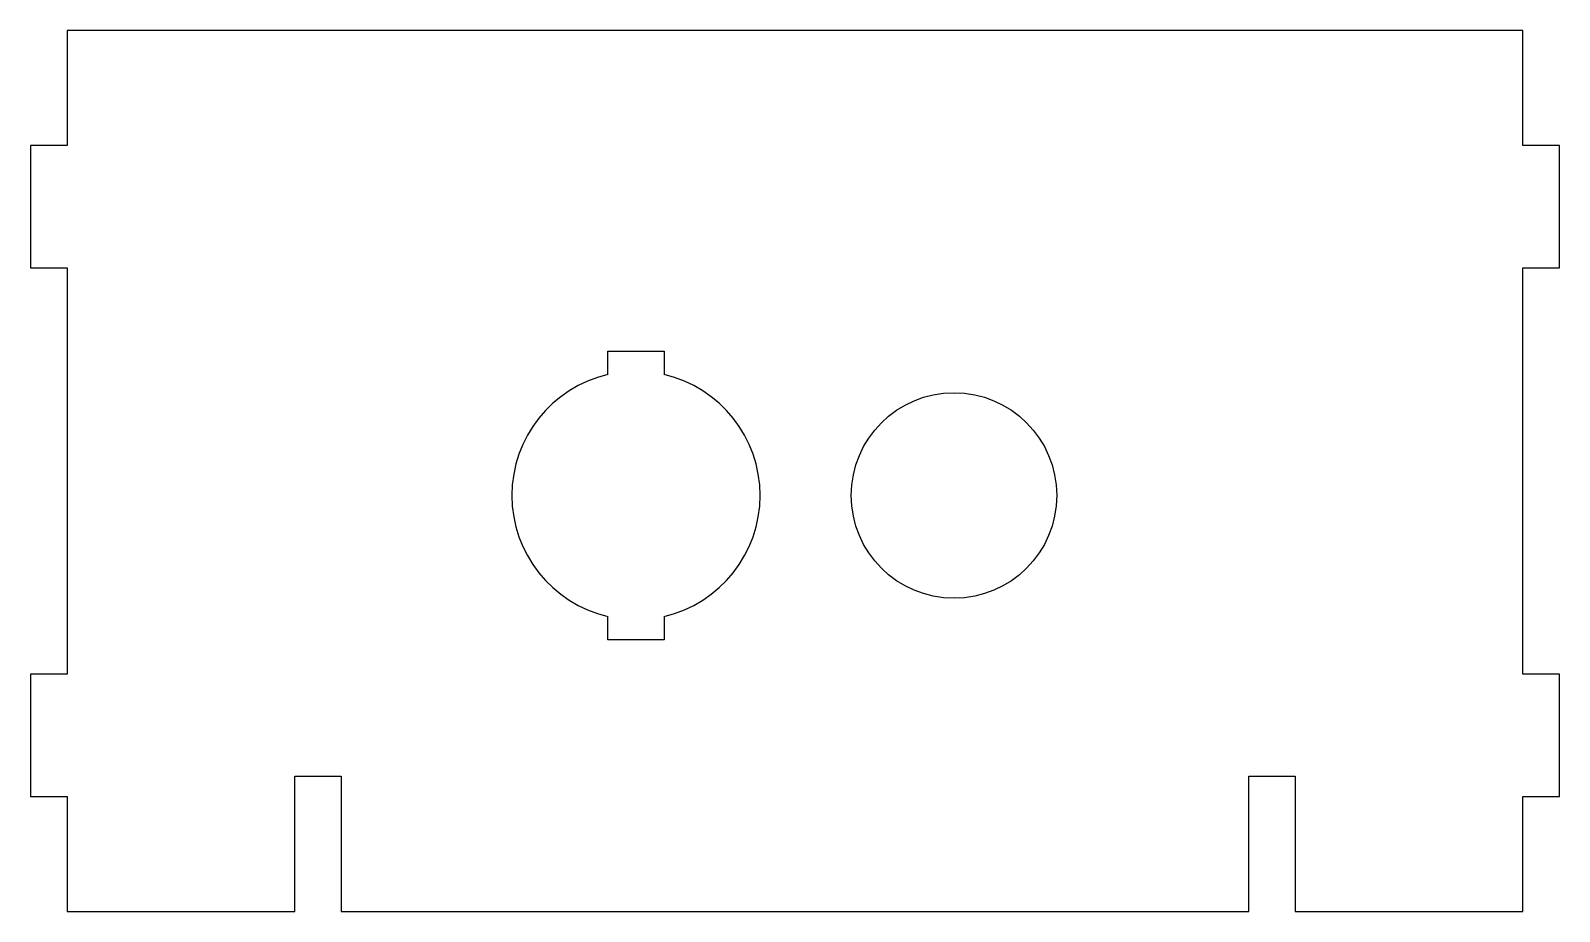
# Model space of a CAD drawing. Header units: millimetres. Extents: x -62 to 62, y 0 to 72.
import ezdxf

# ---------------------------------------------------------------- set-up
doc = ezdxf.new("R2010")
doc.units = ezdxf.units.MM
doc.layers.add('CUT', color=1, linetype='Continuous')

msp = doc.modelspace()

# ---------------------------------------------------------------- linework, layer by layer
at = {"layer": 'CUT'}
for p, q in [((59.5, 72, 1.51), (-59.5, 72, 1.51)), ((-59.5, 72, 1.51), (-59.5, 62.6, 1.51)), ((59.5, 62.6, 1.51), (59.5, 72, 1.51)), ((-59.5, 62.6, 1.51), (-62.5, 62.6, 1.51)), ((-62.5, 62.6, 1.51), (-62.5, 52.6, 1.51)), ((62.5, 62.6, 1.51), (59.5, 62.6, 1.51)), ((62.5, 52.6, 1.51), (62.5, 62.6, 1.51)), ((-62.5, 52.6, 1.51), (-59.5, 52.6, 1.51)), ((-59.5, 52.6, 1.51), (-59.5, 19.4, 1.51)), ((59.5, 19.4, 1.51), (59.5, 52.6, 1.51)), ((59.5, 52.6, 1.51), (62.5, 52.6, 1.51)), ((-15.3, 43.89, 1.51), (-15.3, 45.8, 1.51)), ((-15.3, 45.8, 1.51), (-10.7, 45.8, 1.51)), ((-10.7, 45.8, 1.51), (-10.7, 43.89, 1.51)), ((-15.3, 22.2, 1.51), (-15.3, 24.11, 1.51)), ((-10.7, 24.11, 1.51), (-10.7, 22.2, 1.51)), ((-10.7, 22.2, 1.51), (-15.3, 22.2, 1.51)), ((-59.5, 19.4, 1.51), (-62.5, 19.4, 1.51)), ((-62.5, 19.4, 1.51), (-62.5, 9.4, 1.51)), ((62.5, 19.4, 1.51), (59.5, 19.4, 1.51)), ((62.5, 9.4, 1.51), (62.5, 19.4, 1.51)), ((-40.9, 0, 1.51), (-40.9, 11.06, 1.51)), ((-40.9, 11.06, 1.51), (-37.1, 11.06, 1.51)), ((-37.1, 11.06, 1.51), (-37.1, 0, 1.51)), ((37.1, 0, 1.51), (37.1, 11.06, 1.51)), ((37.1, 11.06, 1.51), (40.9, 11.06, 1.51)), ((40.9, 11.06, 1.51), (40.9, 0, 1.51)), ((-62.5, 9.4, 1.51), (-59.5, 9.4, 1.51)), ((-59.5, 9.4, 1.51), (-59.5, 0, 1.51)), ((59.5, 0, 1.51), (59.5, 9.4, 1.51)), ((59.5, 9.4, 1.51), (62.5, 9.4, 1.51)), ((-59.5, 0, 1.51), (-40.9, 0, 1.51)), ((-37.1, 0, 1.51), (37.1, 0, 1.51)), ((40.9, 0, 1.51), (59.5, 0, 1.51))]:
    msp.add_line(p, q, dxfattribs=at)
msp.add_circle((13, 34, 1.51), 8.4, dxfattribs=at)
for start, end in [(103.097, 256.903), (283.097, 436.903)]:
    msp.add_arc((-13, 34, 1.51), 10.15, start, end, dxfattribs=at)

doc.saveas('drawing.dxf')
